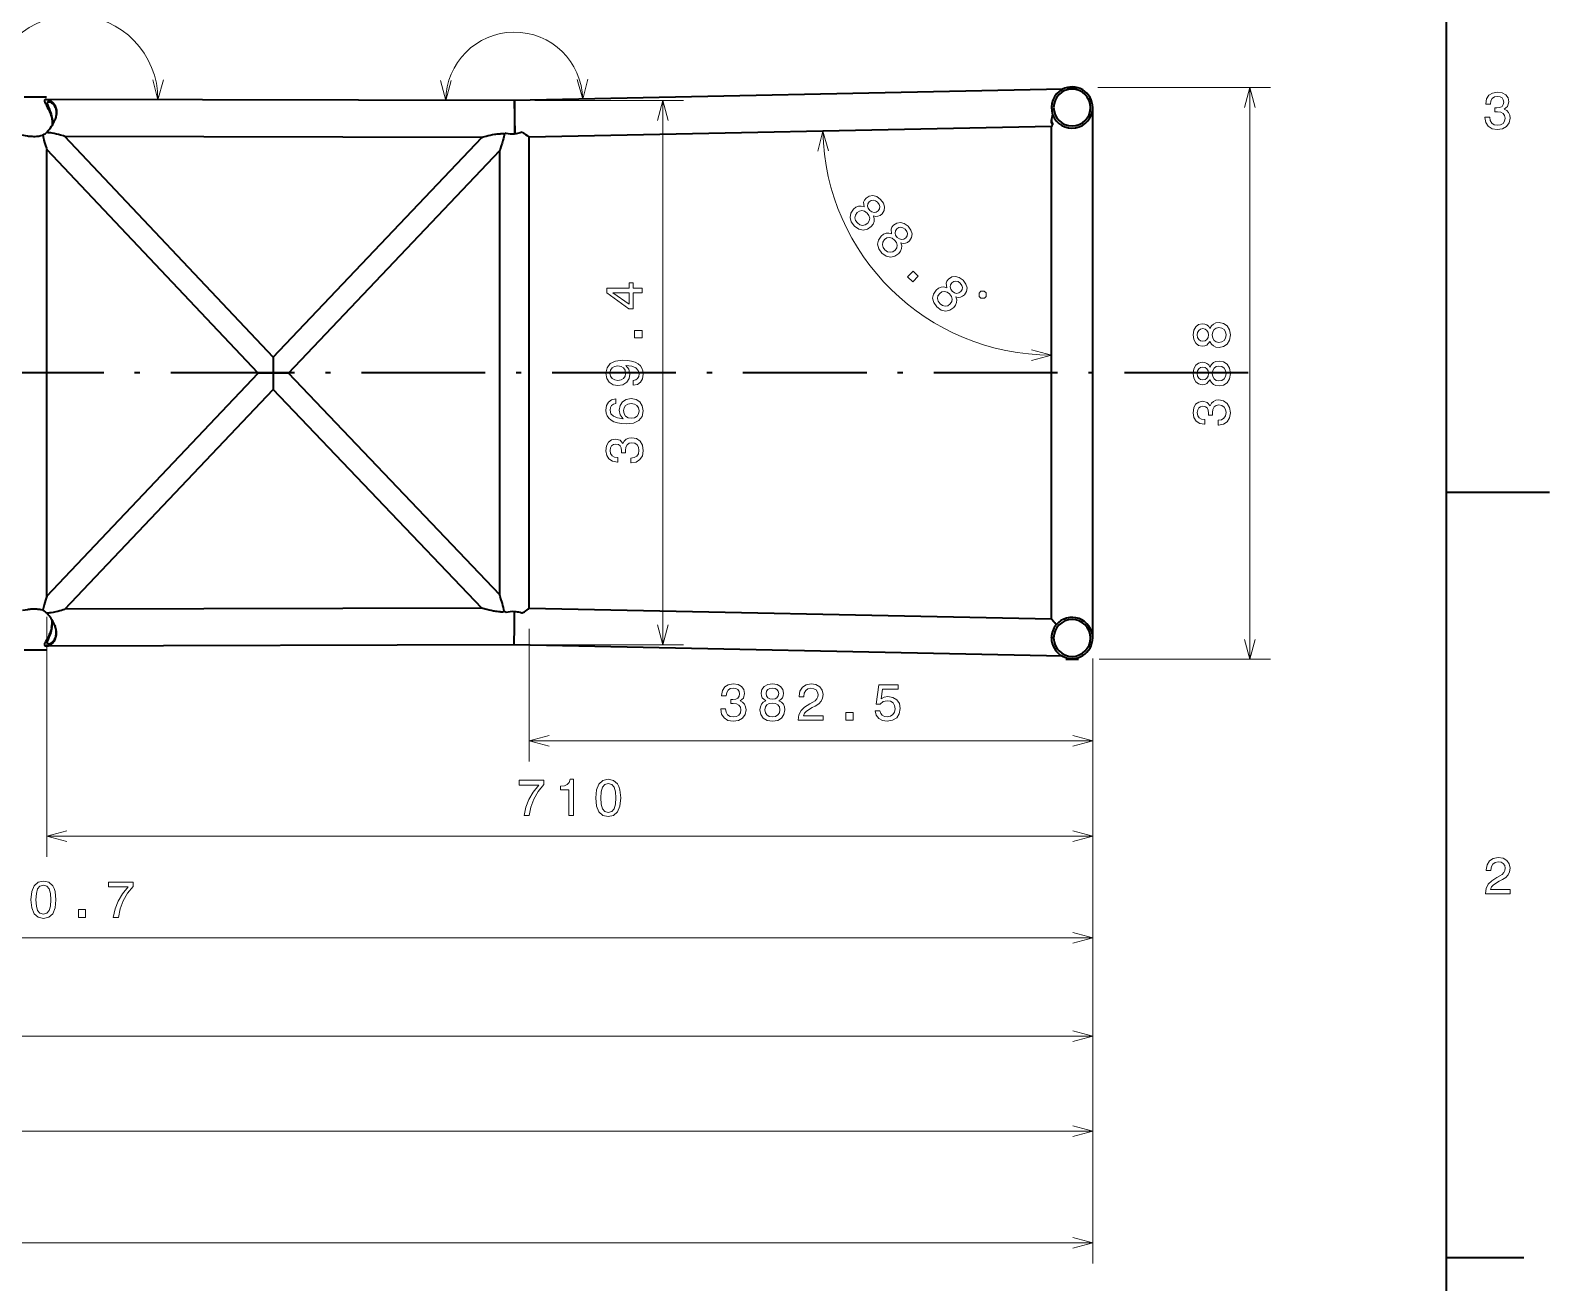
# Model space of a CAD drawing. Extents: x 0 to 420, y 0 to 297.
# Drawn here: x 272.7 to 420, y 71.9 to 193.3 of the extents above; entities that cross this region are included whole.
import ezdxf

# ---------------------------------------------------------------- set-up
doc = ezdxf.new("R2010")
doc.units = 0
doc.linetypes.add('DASHDOT', pattern=[18.5, 12, -3, 0.5, -3])

msp = doc.modelspace()

# ---------------------------------------------------------------- linework, layer by layer
at = {"color": 7, "lineweight": 35}
for p, q in [((410, 10), (410, 287)), ((372.747131, 187.569153), (319.572784, 186.473419)), ((319.613922, 186.473801), (274.208466, 186.584717)), ((375.684418, 134.37381), (375.684418, 185.802368)), ((316.446014, 182.910095), (275.994415, 183.008911)), ((296.220215, 161.589615), (275.994415, 183.008911)), ((296.220215, 161.589615), (316.446014, 182.910095)), ((371.684418, 183.975067), (321.038147, 182.931427)), ((321.038147, 137.244751), (321.038147, 182.931427)), ((371.684418, 136.201111), (371.684418, 183.975067)), ((294.743195, 160.032654), (274.255859, 181.728928)), ((274.255859, 138.436462), (274.255859, 181.728928)), ((297.696899, 160.032654), (318.181, 181.625427)), ((318.181, 138.539978), (318.181, 181.625427)), ((274.255859, 138.436462), (294.743195, 160.032654)), ((318.181, 138.539978), (297.696899, 160.032654)), ((276.005524, 137.167282), (296.220215, 158.476074)), ((316.434937, 137.266052), (296.220215, 158.476074)), ((316.434937, 137.266052), (276.005524, 137.167282)), ((371.684418, 136.201111), (321.038147, 137.244751)), ((319.593353, 133.702332), (274.208466, 133.591461)), ((372.747131, 132.607025), (319.593353, 133.702332))]:
    msp.add_line(p, q, dxfattribs=at)
at = {"color": 7, "lineweight": 35, "ltscale": 0.02457}
msp.add_line((373.203156, 187.73259), (374.185944, 187.73259), dxfattribs=at)
at = {"color": 5, "lineweight": 13, "ltscale": 0.418888}
msp.add_line((376.185944, 187.73259), (392.941467, 187.73259), dxfattribs=at)
at = {"color": 5, "lineweight": 13}
msp.add_line((390.941467, 132.304031), (390.941467, 187.73259), dxfattribs=at)
at = {"color": 7, "lineweight": 35, "ltscale": 0.05426}
for p, q in [((272.044434, 186.854004), (274.214844, 186.854004)), ((272.044464, 133.214966), (274.214874, 133.214966))]:
    msp.add_line(p, q, dxfattribs=at)
at = {"color": 7, "lineweight": 35, "ltscale": 0.080444}
msp.add_line((319.572784, 186.473419), (319.639069, 183.256332), dxfattribs=at)
at = {"color": 7, "lineweight": 35, "ltscale": 0.080496}
msp.add_line((319.613922, 186.473801), (319.606079, 183.253952), dxfattribs=at)
at = {"color": 8, "lineweight": 13, "ltscale": 0.36061}
msp.add_line((321.572784, 186.473419), (335.997192, 186.473419), dxfattribs=at)
at = {"color": 8, "lineweight": 13}
msp.add_line((333.997192, 133.702332), (333.997192, 186.473419), dxfattribs=at)
at = {"color": 7, "lineweight": 35, "ltscale": 2.8e-05}
msp.add_line((275.046753, 184.607285), (275.04715, 184.608322), dxfattribs=at)
at = {"color": 7, "lineweight": 35, "ltscale": 0.000738}
msp.add_line((274.220154, 183.370087), (274.196808, 183.35202), dxfattribs=at)
at = {"color": 7, "lineweight": 35, "ltscale": 0.000662}
msp.add_line((318.618256, 183.207687), (318.62265, 183.233795), dxfattribs=at)
at = {"color": 7, "lineweight": 35, "ltscale": 8e-05}
msp.add_line((319.609558, 183.378494), (319.606354, 183.378433), dxfattribs=at)
at = {"color": 7, "lineweight": 35, "ltscale": 6.6e-05}
msp.add_line((319.609558, 183.616425), (319.606934, 183.616379), dxfattribs=at)
at = {"color": 7, "lineweight": 35, "ltscale": 0.000552}
msp.add_line((319.609558, 183.616425), (319.631653, 183.616653), dxfattribs=at)
at = {"color": 7, "lineweight": 35, "ltscale": 0.000674}
msp.add_line((319.609558, 183.378494), (319.636536, 183.378784), dxfattribs=at)
at = {"color": 7, "lineweight": 35, "ltscale": 0.038967}
msp.add_line((296.220215, 161.589615), (296.218414, 160.030945), dxfattribs=at)
at = {"color": 7, "linetype": 'DASHDOT', "lineweight": 35}
msp.add_line((390.771515, 160.088089), (23.101364, 160.088089), dxfattribs=at)
at = {"color": 7, "lineweight": 35, "ltscale": 0.036881}
msp.add_line((296.218414, 160.030945), (294.743195, 160.032654), dxfattribs=at)
at = {"color": 7, "lineweight": 35, "ltscale": 0.036962}
msp.add_line((297.696899, 160.032654), (296.218414, 160.030945), dxfattribs=at)
at = {"color": 7, "lineweight": 35, "ltscale": 0.038872}
msp.add_line((296.218414, 160.030945), (296.220215, 158.476074), dxfattribs=at)
at = {"color": 7, "lineweight": 35, "ltscale": 0.25}
msp.add_line((410, 148.5), (420, 148.5), dxfattribs=at)
at = {"color": 7, "lineweight": 35, "ltscale": 0.002352}
msp.add_line((320.955872, 137.18132), (320.880737, 137.124725), dxfattribs=at)
at = {"color": 7, "lineweight": 35, "ltscale": 0.000625}
msp.add_line((274.220215, 136.806), (274.20047, 136.82132), dxfattribs=at)
at = {"color": 7, "lineweight": 13}
for p, q in [((274.255859, 136.436462), (274.255859, 113.149559)), ((375.684418, 132.37381), (375.684418, 103.283218)), ((375.684418, 132.37381), (375.684418, 93.750725)), ((375.684418, 132.37381), (375.684418, 84.559921)), ((375.684418, 132.37381), (375.684418, 73.737663)), ((321.038147, 124.3992), (375.684418, 124.3992)), ((274.255859, 115.149559), (375.684418, 115.149559)), ((168.436584, 105.283218), (375.684418, 105.283218)), ((130.827286, 95.750725), (375.684418, 95.750725)), ((100.356438, 86.559921), (375.684418, 86.559921)), ((52.773865, 75.737663), (375.684418, 75.737663))]:
    msp.add_line(p, q, dxfattribs=at)
at = {"color": 7, "lineweight": 35, "ltscale": 0.035826}
msp.add_line((319.609558, 135.488098), (319.622589, 136.921082), dxfattribs=at)
msp.add_line((319.609558, 135.488098), (319.622589, 136.921082), dxfattribs=at)
at = {"color": 7, "lineweight": 35, "ltscale": 0.000493}
msp.add_line((320.347076, 136.77388), (320.328339, 136.780045), dxfattribs=at)
at = {"color": 7, "lineweight": 35, "ltscale": 0.044646}
msp.add_line((319.593353, 133.702332), (319.609558, 135.488098), dxfattribs=at)
msp.add_line((319.593353, 133.702332), (319.609558, 135.488098), dxfattribs=at)
at = {"color": 7, "lineweight": 13, "ltscale": 0.321139}
msp.add_line((321.038147, 135.244751), (321.038147, 122.399193), dxfattribs=at)
at = {"color": 7, "lineweight": 35, "ltscale": 0.00103}
msp.add_line((371.684418, 134.37381), (371.684845, 134.415009), dxfattribs=at)
at = {"color": 8, "lineweight": 13, "ltscale": 0.360096}
msp.add_line((321.593353, 133.702332), (335.997192, 133.702332), dxfattribs=at)
at = {"color": 7, "lineweight": 35, "ltscale": 0.03016}
msp.add_line((373.096832, 132.304031), (374.303223, 132.304031), dxfattribs=at)
at = {"color": 7, "lineweight": 13, "ltscale": 0.249365}
msp.add_line((375.684418, 132.37381), (375.684418, 122.399193), dxfattribs=at)
at = {"color": 7, "lineweight": 13, "ltscale": 0.480606}
msp.add_line((375.684418, 132.37381), (375.684418, 113.149559), dxfattribs=at)
at = {"color": 5, "lineweight": 13, "ltscale": 0.415956}
msp.add_line((376.303223, 132.304031), (392.941467, 132.304031), dxfattribs=at)
at = {"color": 7, "lineweight": 35, "ltscale": 0.1875}
msp.add_line((410, 74.300003), (417.5, 74.300003), dxfattribs=at)
at = {"color": 8, "lineweight": 13}
for points in [[(284.520538, 188.491379), (285.033447, 186.558273), (285.555817, 188.488861)], [(334.514832, 184.541565), (333.997192, 186.473419), (333.479553, 184.541565)], [(333.479553, 135.634186), (333.997192, 133.702332), (334.514832, 135.634186)]]:
    msp.add_lwpolyline(points, dxfattribs=at)
at = {"color": 7, "lineweight": 13}
for points in [[(312.440155, 188.423172), (312.953094, 186.490067), (313.475433, 188.420654)], [(325.674896, 188.531433), (326.232239, 186.610657), (326.709961, 188.55275)], [(350.07074, 181.597427), (349.513428, 183.518204), (349.035706, 181.576096)], [(369.752563, 161.281723), (371.684418, 161.799362), (369.752563, 162.317001)], [(322.970001, 124.916832), (321.038147, 124.3992), (322.970001, 123.881561)], [(373.752563, 123.881561), (375.684418, 124.3992), (373.752563, 124.916832)], [(276.187714, 115.667191), (274.255859, 115.149559), (276.187714, 114.63192)], [(373.752563, 114.63192), (375.684418, 115.149559), (373.752563, 115.667191)], [(373.752563, 104.765579), (375.684418, 105.283218), (373.752563, 105.800858)], [(373.752563, 95.233086), (375.684418, 95.750725), (373.752563, 96.268364)], [(373.752563, 86.042282), (375.684418, 86.559921), (373.752563, 87.07756)], [(373.752563, 75.220024), (375.684418, 75.737663), (373.752563, 76.255302)]]:
    msp.add_lwpolyline(points, dxfattribs=at)
at = {"color": 5, "lineweight": 13}
for points in [[(391.459106, 185.800751), (390.941467, 187.73259), (390.423828, 185.800751)], [(390.423828, 134.235886), (390.941467, 132.304031), (391.459106, 134.235886)]]:
    msp.add_lwpolyline(points, dxfattribs=at)
at = {"color": 7, "lineweight": 13}
for points in [[(413.729126, 184.866226), (413.729126, 184.830917), (413.809814, 184.346771), (414.046844, 183.983658), (414.420044, 183.751663), (414.914276, 183.665939), (415.438782, 183.751663), (415.832153, 183.973572), (416.08429, 184.326599), (416.175079, 184.780487), (416.134735, 185.078033), (416.023773, 185.320114), (415.842224, 185.506714), (415.600159, 185.642883), (415.927948, 185.915222), (416.043945, 186.348938), (415.968292, 186.74231), (415.751434, 187.039856), (415.398407, 187.226456), (414.914276, 187.292023), (414.460388, 187.211319), (414.112396, 186.989426), (413.885468, 186.636398), (413.809814, 186.167374), (413.809814, 186.13208), (414.258636, 186.13208), (414.299011, 186.454834), (414.430115, 186.686829), (414.641937, 186.828033), (414.939484, 186.878479), (415.201721, 186.83812), (415.393372, 186.732224), (415.509369, 186.560745), (415.554749, 186.328766), (415.509369, 186.081635), (415.388336, 185.915222), (415.176514, 185.814346), (414.889069, 185.784088), (414.692383, 185.789139), (414.692383, 185.390717), (414.939484, 185.400803), (415.257202, 185.355423), (415.494232, 185.234375), (415.635468, 185.037689), (415.685883, 184.780487), (415.630402, 184.487976), (415.484161, 184.271118), (415.252167, 184.134949), (414.944519, 184.089569), (414.626801, 184.139999), (414.394806, 184.29129), (414.248566, 184.533371), (414.193085, 184.866226)], [(353.518921, 176.16716), (353.236389, 176.246277), (352.972656, 176.229294), (352.720459, 176.130402), (352.48703, 175.942551), (352.23056, 175.565445), (352.152771, 175.154526), (352.2677, 174.731323), (352.575165, 174.310104), (352.999023, 174.014908), (353.4245, 173.908722), (353.83374, 173.994965), (354.209076, 174.255615), (354.388489, 174.496399), (354.485748, 174.74704), (354.493713, 175.014587), (354.412384, 175.291931), (354.641205, 175.237228), (354.858521, 175.257294), (355.060944, 175.3414), (355.255493, 175.496765), (355.448425, 175.809021), (355.49826, 176.162582), (355.383881, 176.535873), (355.11264, 176.900406), (354.738983, 177.167587), (354.363434, 177.274277), (354.007355, 177.220688), (353.702759, 177.017838), (353.547821, 176.823654), (353.467896, 176.619553)], [(354.016754, 176.653748), (354.200867, 176.784027), (354.407318, 176.821808), (354.618347, 176.763367), (354.830322, 176.612198), (354.982208, 176.406921), (355.044983, 176.197144), (355.011475, 175.98996), (354.888611, 175.799683), (354.697357, 175.669327), (354.487396, 175.62793), (354.269318, 175.679184), (354.064484, 175.830414), (353.908966, 176.03923), (353.849731, 176.252594), (353.88678, 176.463394)], [(352.839935, 175.610962), (353.059418, 175.770142), (353.305054, 175.81189), (353.558929, 175.74675), (353.806854, 175.567429), (353.98764, 175.326782), (354.058014, 175.074295), (354.021301, 174.82785), (353.8703, 174.601608), (353.633118, 174.431549), (353.376862, 174.378983), (353.115936, 174.43692), (352.871613, 174.612732), (352.687225, 174.856903), (352.623932, 175.116592), (352.671204, 175.37384)], [(356.187775, 173.55275), (355.905212, 173.631866), (355.641479, 173.614883), (355.389313, 173.515991), (355.155853, 173.32814), (354.899414, 172.951035), (354.821625, 172.540115), (354.936523, 172.116913), (355.244019, 171.695694), (355.667877, 171.400482), (356.093353, 171.294312), (356.502594, 171.380554), (356.87793, 171.64119), (357.057343, 171.881989), (357.154602, 172.132629), (357.162537, 172.400177), (357.081238, 172.677521), (357.310028, 172.622803), (357.527374, 172.642883), (357.729797, 172.72699), (357.924316, 172.882339), (358.117249, 173.194595), (358.167114, 173.548172), (358.052704, 173.921463), (357.781494, 174.285995), (357.407837, 174.553177), (357.032288, 174.659866), (356.676208, 174.606277), (356.371582, 174.403427), (356.216675, 174.209244), (356.136749, 174.005142)], [(356.685608, 174.039322), (356.86972, 174.169617), (357.076172, 174.207397), (357.28717, 174.148941), (357.499146, 173.997787), (357.651062, 173.792496), (357.713837, 173.582733), (357.680298, 173.375549), (357.557434, 173.185272), (357.366211, 173.054916), (357.156219, 173.013519), (356.938141, 173.064758), (356.733307, 173.216003), (356.57782, 173.42482), (356.518555, 173.638184), (356.555603, 173.848969)], [(355.508789, 172.996552), (355.728241, 173.155716), (355.973877, 173.197479), (356.227753, 173.132339), (356.475677, 172.953018), (356.656494, 172.712372), (356.726837, 172.459885), (356.690155, 172.21344), (356.539124, 171.987198), (356.301941, 171.817139), (356.045715, 171.764572), (355.78479, 171.82251), (355.540466, 171.998306), (355.356049, 172.242493), (355.292755, 172.502167), (355.340027, 172.75943)], [(357.734863, 169.396835), (358.232025, 168.909821), (358.757874, 169.446609), (358.260681, 169.93364)], [(361.525452, 168.323929), (361.242889, 168.40303), (360.979187, 168.386047), (360.72699, 168.28717), (360.49353, 168.099319), (360.237091, 167.722214), (360.159302, 167.311295), (360.2742, 166.888077), (360.581696, 166.466858), (361.005554, 166.171661), (361.43103, 166.065491), (361.840271, 166.151733), (362.215607, 166.412369), (362.39502, 166.653152), (362.492279, 166.903793), (362.500214, 167.171356), (362.418915, 167.448685), (362.647705, 167.393982), (362.865051, 167.414047), (363.067474, 167.498169), (363.262024, 167.653519), (363.454926, 167.965775), (363.504791, 168.319351), (363.390381, 168.692627), (363.119171, 169.057159), (362.745514, 169.324356), (362.369965, 169.431046), (362.013885, 169.377441), (361.709259, 169.174591), (361.554352, 168.980423), (361.474426, 168.776321)], [(360.846466, 167.767715), (361.065918, 167.926895), (361.311584, 167.968658), (361.56546, 167.903519), (361.813385, 167.724182), (361.994171, 167.483536), (362.064514, 167.231064), (362.027832, 166.984604), (361.876801, 166.758377), (361.639618, 166.588318), (361.383392, 166.535751), (361.122467, 166.593689), (360.878143, 166.769485), (360.693756, 167.013657), (360.630432, 167.273346), (360.677704, 167.530609)], [(362.023285, 168.810501), (362.207397, 168.940781), (362.413849, 168.978577), (362.624847, 168.92012), (362.836823, 168.768951), (362.988739, 168.563675), (363.051514, 168.353912), (363.017975, 168.146713), (362.895142, 167.956436), (362.703888, 167.82608), (362.493896, 167.784698), (362.275848, 167.835938), (362.071014, 167.987183), (361.915497, 168.195984), (361.856232, 168.409348), (361.893311, 168.620148)], [(364.685974, 167.48703), (364.852631, 167.323746), (365.182617, 167.327133), (365.345886, 167.49382), (365.342499, 167.823792), (365.175812, 167.987076), (364.845856, 167.983673), (364.682556, 167.816986)], [(339.618347, 127.498619), (339.618347, 127.463318), (339.699036, 126.979164), (339.936066, 126.616051), (340.309265, 126.384064), (340.803497, 126.298332), (341.328003, 126.384064), (341.721375, 126.605965), (341.973541, 126.958992), (342.064301, 127.412888), (342.023956, 127.710434), (341.913025, 127.952507), (341.731445, 128.139114), (341.48938, 128.275284), (341.8172, 128.547607), (341.933197, 128.981323), (341.857544, 129.374695), (341.640686, 129.672256), (341.287659, 129.858856), (340.803497, 129.924408), (340.349609, 129.843719), (340.001617, 129.621811), (339.774689, 129.268799), (339.699036, 128.799774), (339.699036, 128.764465), (340.147888, 128.764465), (340.188232, 129.087234), (340.319336, 129.319229), (340.531158, 129.460434), (340.828705, 129.510864), (341.090973, 129.47052), (341.282593, 129.364609), (341.39859, 129.193146), (341.444, 128.961151), (341.39859, 128.714035), (341.277557, 128.547607), (341.065735, 128.446747), (340.77829, 128.416489), (340.581604, 128.421524), (340.581604, 128.023117), (340.828705, 128.033203), (341.146454, 127.987816), (341.383484, 127.866776), (341.524689, 127.67009), (341.575104, 127.412888), (341.519653, 127.120377), (341.373383, 126.903519), (341.141388, 126.767349), (340.833771, 126.721962), (340.516022, 126.772392), (340.284058, 126.923691), (340.137787, 127.165764), (340.082306, 127.498619)], [(343.999908, 128.28537), (343.742706, 128.14415), (343.566193, 127.947464), (343.455231, 127.700348), (343.419922, 127.402802), (343.50061, 126.953949), (343.732605, 126.605965), (344.11084, 126.384064), (344.625244, 126.298332), (345.134613, 126.384064), (345.512878, 126.605965), (345.744843, 126.953949), (345.830597, 127.402802), (345.790253, 127.700348), (345.684326, 127.947464), (345.502777, 128.14415), (345.25061, 128.28537), (345.452362, 128.406403), (345.593567, 128.57283), (345.679291, 128.774551), (345.709564, 129.021667), (345.628845, 129.379745), (345.417053, 129.667206), (345.074097, 129.853806), (344.625244, 129.924408), (344.171356, 129.853806), (343.82843, 129.667206), (343.611572, 129.379745), (343.535919, 129.021667), (343.561127, 128.774551), (343.646881, 128.57283)], [(347.130737, 126.399193), (349.536346, 126.399193), (349.536346, 126.832916), (347.635071, 126.832916), (347.740967, 127.069946), (347.922516, 127.266632), (348.48233, 127.624702), (348.779877, 127.775993), (349.112732, 127.992859), (349.349762, 128.24501), (349.485931, 128.542572), (349.536346, 128.880463), (349.450623, 129.304092), (349.213593, 129.636948), (348.850464, 129.84877), (348.381439, 129.924408), (347.897308, 129.838684), (347.529144, 129.601639), (347.292114, 129.223404), (347.211426, 128.724121), (347.211426, 128.653519), (347.670349, 128.653519), (347.670349, 128.693863), (347.715759, 129.036804), (347.851929, 129.288971), (348.068787, 129.450348), (348.356232, 129.505829), (348.648743, 129.455399), (348.865601, 129.329315), (349.006805, 129.132629), (349.057251, 128.885513), (349.021942, 128.653519), (348.926117, 128.456833), (348.76474, 128.28537), (348.542847, 128.134064), (348.2453, 127.972679), (347.751038, 127.660004), (347.403076, 127.327148), (347.196289, 126.923691), (347.130737, 126.41433)], [(354.582611, 127.312019), (354.693542, 126.898476), (354.940674, 126.575706), (355.303802, 126.373978), (355.767761, 126.298332), (356.27713, 126.389107), (356.675537, 126.63623), (356.927704, 127.029602), (357.023529, 127.53392), (356.937805, 128.002945), (356.695709, 128.371094), (356.317474, 128.608124), (355.828278, 128.693863), (355.450043, 128.633347), (355.157532, 128.466919), (355.298737, 129.410004), (356.831879, 129.410004), (356.831879, 129.823547), (354.960846, 129.823547), (354.683472, 127.967644), (355.086914, 127.967644), (355.379425, 128.204666), (355.752625, 128.290405), (356.075409, 128.234924), (356.32251, 128.073547), (356.478851, 127.826431), (356.534332, 127.508705), (356.478851, 127.190987), (356.317474, 126.943863), (356.070343, 126.787521), (355.752625, 126.732048), (355.485352, 126.767349), (355.278564, 126.883347), (355.127289, 127.064903), (355.051636, 127.312019)], [(344.015015, 128.981323), (344.055359, 129.203232), (344.176422, 129.374695), (344.368042, 129.480606), (344.625244, 129.52095), (344.877411, 129.480606), (345.069061, 129.374695), (345.190094, 129.203232), (345.235474, 128.981323), (345.190094, 128.754379), (345.069061, 128.577866), (344.877411, 128.461884), (344.625244, 128.426575), (344.368042, 128.466919), (344.176422, 128.577866), (344.055359, 128.754379)], [(343.904083, 127.412888), (343.949463, 127.680176), (344.095734, 127.881905), (344.322662, 128.013031), (344.625244, 128.058411), (344.922821, 128.013031), (345.14975, 127.881905), (345.296021, 127.680176), (345.346436, 127.412888), (345.296021, 127.12542), (345.14975, 126.908562), (344.922821, 126.767349), (344.625244, 126.721962), (344.322662, 126.767349), (344.095734, 126.908562), (343.949463, 127.12542)], [(351.749329, 126.399193), (352.445282, 126.399193), (352.445282, 127.150635), (351.749329, 127.150635)], [(320.533112, 117.149551), (321.04248, 117.149551), (321.208893, 117.981682), (321.501404, 118.758347), (321.914948, 119.479523), (322.45459, 120.155319), (322.45459, 120.573906), (320.054016, 120.573906), (320.054016, 120.114975), (321.970428, 120.114975), (321.41568, 119.434135), (320.997101, 118.723038), (320.70459, 117.96656)], [(324.879364, 117.149551), (325.338287, 117.149551), (325.338287, 120.674767), (324.995361, 120.674767), (324.904572, 120.367134), (324.723022, 120.160362), (324.445648, 120.039322), (324.062347, 119.998978), (324.062347, 119.640907), (324.879364, 119.640907)], [(327.490753, 118.859207), (327.566406, 118.067421), (327.803436, 117.502579), (328.181671, 117.159645), (328.706177, 117.048691), (329.225616, 117.159645), (329.603851, 117.502579), (329.835846, 118.067421), (329.916534, 118.859207), (329.835846, 119.64595), (329.740021, 119.958633), (329.603851, 120.215836), (329.225616, 120.558777), (328.706177, 120.674767), (328.181671, 120.558777), (327.803436, 120.210793), (327.566406, 119.64595)], [(327.974884, 118.859207), (328.015228, 119.469437), (328.141327, 119.908195), (328.368256, 120.165405), (328.706177, 120.25618), (329.039032, 120.165405), (329.265961, 119.908195), (329.392059, 119.469437), (329.432404, 118.859207), (329.392059, 118.243935), (329.265961, 117.805168), (329.039032, 117.547966), (328.706177, 117.462234), (328.368256, 117.547966), (328.141327, 117.805168), (328.015228, 118.243935)], [(413.76947, 109.566788), (416.175079, 109.566788), (416.175079, 110.000504), (414.273773, 110.000504), (414.3797, 110.237534), (414.561249, 110.434219), (415.121033, 110.79229), (415.418579, 110.943588), (415.751434, 111.160446), (415.988464, 111.412613), (416.124634, 111.710159), (416.175079, 112.048058), (416.089355, 112.471687), (415.852325, 112.804543), (415.489197, 113.016357), (415.020172, 113.092003), (414.536041, 113.006271), (414.167877, 112.769234), (413.930847, 112.390999), (413.850159, 111.891716), (413.850159, 111.821114), (414.309082, 111.821114), (414.309082, 111.861458), (414.354462, 112.204399), (414.490631, 112.456558), (414.707489, 112.617943), (414.994965, 112.673416), (415.287476, 112.622986), (415.504333, 112.496902), (415.645538, 112.300217), (415.695984, 112.053101), (415.660675, 111.821114), (415.56485, 111.624428), (415.403473, 111.452957), (415.181549, 111.301659), (414.884003, 111.140274), (414.389771, 110.827591), (414.041779, 110.494743), (413.835022, 110.091286), (413.76947, 109.581917)], [(272.713104, 108.992874), (272.788757, 108.201088), (273.025787, 107.636246), (273.404022, 107.293304), (273.928528, 107.18235), (274.447968, 107.293304), (274.826202, 107.636246), (275.058197, 108.201088), (275.138885, 108.992874), (275.058197, 109.779617), (274.962372, 110.092293), (274.826202, 110.349503), (274.447968, 110.692444), (273.928528, 110.808434), (273.404022, 110.692444), (273.025787, 110.34446), (272.788757, 109.779617)], [(280.699554, 107.283218), (281.208923, 107.283218), (281.375336, 108.115349), (281.667847, 108.892006), (282.08139, 109.61319), (282.621033, 110.288979), (282.621033, 110.707565), (280.220459, 110.707565), (280.220459, 110.248634), (282.136871, 110.248634), (281.582123, 109.567795), (281.163513, 108.856705), (280.871033, 108.10022)], [(273.197235, 108.992874), (273.237579, 109.603104), (273.363678, 110.041862), (273.590607, 110.299072), (273.928528, 110.389847), (274.261353, 110.299072), (274.488312, 110.041862), (274.61438, 109.603104), (274.654724, 108.992874), (274.61438, 108.377602), (274.488312, 107.938835), (274.261353, 107.681633), (273.928528, 107.595894), (273.590607, 107.681633), (273.363678, 107.938835), (273.237579, 108.377602)], [(277.316559, 107.283218), (278.012512, 107.283218), (278.012512, 108.034653), (277.316559, 108.034653)]]:
    msp.add_lwpolyline(points, close=True, dxfattribs=at)
at = {"color": 7, "lineweight": 35}
for points in [[(274.208466, 186.584717), (274.173553, 186.583405), (274.140747, 186.579178), (274.101135, 186.56868), (274.067596, 186.552216), (274.041565, 186.529449), (274.026489, 186.505646), (274.017944, 186.477509), (274.015961, 186.445313), (274.018616, 186.418701), (274.024628, 186.390198), (274.046814, 186.324646), (274.067505, 186.277542), (274.11908, 186.176804), (274.152039, 186.117218), (274.223206, 185.991943), (274.335358, 185.789917), (274.397491, 185.670547), (274.457855, 185.546524), (274.509644, 185.431366), (274.558502, 185.312897), (274.606232, 185.184448), (274.649292, 185.05304), (274.694702, 184.888657), (274.731018, 184.721527), (274.757202, 184.552963), (274.766296, 184.467041), (274.7724, 184.381409), (274.775391, 184.299438), (274.775482, 184.218201), (274.772675, 184.138977), (274.766968, 184.060944)], [(274.208466, 186.584717), (274.247772, 186.583084), (274.288574, 186.578461), (274.334473, 186.57016), (274.381348, 186.558609), (274.472504, 186.527817), (274.565277, 186.485336), (274.656708, 186.431717), (274.745331, 186.36705), (274.788147, 186.330551), (274.829773, 186.29129), (274.89798, 186.21727), (274.961182, 186.135071), (275.018463, 186.044846), (275.068939, 185.946884), (275.111725, 185.841614), (275.140747, 185.749619), (275.163605, 185.653625), (275.180054, 185.554214), (275.189972, 185.452026), (275.192871, 185.384171), (275.192963, 185.315567), (275.190125, 185.243362), (275.184326, 185.170776), (275.164673, 185.028259), (275.134583, 184.88588), (275.095001, 184.745361), (275.046936, 184.607773)], [(274.431519, 186.369888), (274.404846, 186.3685), (274.380096, 186.36412), (274.36142, 186.358185), (274.344482, 186.350067), (274.323059, 186.333984), (274.306396, 186.312973), (274.294922, 186.287079), (274.28833, 186.251434), (274.288696, 186.210022), (274.292938, 186.177124), (274.300232, 186.141846), (274.312408, 186.09697), (274.345947, 185.999664), (274.38385, 185.904297), (274.471039, 185.696945), (274.561676, 185.471436), (274.605133, 185.35289), (274.638763, 185.253632), (274.670288, 185.152298), (274.708282, 185.014374), (274.740814, 184.873947), (274.766998, 184.731888), (274.785797, 184.592178), (274.797241, 184.452759), (274.800842, 184.31488), (274.797729, 184.203979), (274.789093, 184.095703)], [(274.431519, 186.369888), (274.459839, 186.368408), (274.489471, 186.364197), (274.52536, 186.355957), (274.562286, 186.344299), (274.63266, 186.31398), (274.703674, 186.272919), (274.773743, 186.221603), (274.841583, 186.160294), (274.902588, 186.093292), (274.959473, 186.017685), (275.01123, 185.933762), (275.056946, 185.841919), (275.095673, 185.742691), (275.113739, 185.68515), (275.129364, 185.625748), (275.142456, 185.564423), (275.152924, 185.501556), (275.16571, 185.372253), (275.167694, 185.239105), (275.159027, 185.103699), (275.140594, 184.969604), (275.113037, 184.836166), (275.077271, 184.704498), (275.03421, 184.575455)], [(274.220093, 183.370056), (274.389679, 183.5625), (274.477722, 183.667038), (274.599152, 183.820892), (274.716888, 183.985168), (274.773499, 184.071228), (274.828094, 184.159866), (274.908569, 184.303375), (274.981995, 184.45282), (275.046936, 184.607773)], [(371.812439, 184.122375), (371.777649, 184.167175), (371.747925, 184.218307), (371.723694, 184.275482), (371.705139, 184.338333), (371.696045, 184.383179), (371.689575, 184.430176), (371.684418, 184.529938)], [(371.783417, 184.31955), (371.764648, 184.346191), (371.747681, 184.375397), (371.719513, 184.441193), (371.699432, 184.516144), (371.687775, 184.599228)], [(271.806488, 183.171234), (271.980988, 183.133698), (272.149628, 183.098648), (272.374023, 183.058975), (272.491608, 183.042328), (272.611237, 183.028641), (272.718964, 183.019257), (272.827271, 183.012772)], [(272.827271, 183.012772), (272.978546, 183.008804), (273.128723, 183.010956), (273.276459, 183.019211), (273.383484, 183.02916), (273.487732, 183.04216), (273.590698, 183.058258), (273.689362, 183.076813), (273.857025, 183.11528)], [(273.857117, 183.115295), (274.007996, 183.215439), (274.083954, 183.268539), (274.196808, 183.35202)], [(273.857117, 183.115295), (273.889343, 182.97139), (273.924225, 182.829163), (273.978058, 182.626968), (274.034668, 182.428986), (274.130585, 182.114731), (274.216522, 181.847794), (274.255859, 181.728928)], [(275.994415, 183.008911), (275.856323, 183.051163), (275.570343, 183.133896), (275.381104, 183.184494), (275.183411, 183.233017), (274.973541, 183.278748), (274.758759, 183.318054), (274.649719, 183.334534), (274.539703, 183.34845), (274.380493, 183.363052), (274.220154, 183.370087)], [(316.446014, 182.910095), (316.58432, 182.951797), (316.871948, 183.033722), (317.064606, 183.084274), (317.2659, 183.132584), (317.479675, 183.177826), (317.698486, 183.216187), (317.80957, 183.231979), (317.9216, 183.24501), (318.035828, 183.254929), (318.150665, 183.261047), (318.257477, 183.262817)], [(318.618256, 183.207687), (318.594574, 183.079681), (318.567902, 182.952957), (318.528534, 182.785522), (318.486023, 182.620514), (318.407837, 182.342468), (318.32724, 182.076752), (318.228882, 181.769958), (318.181, 181.625427)], [(320.347076, 183.402298), (320.256744, 183.373718), (320.163483, 183.347229), (320.035156, 183.315826), (319.903076, 183.289688), (319.768188, 183.269485), (319.609558, 183.254166)], [(320.347076, 183.402298), (320.460205, 183.337265), (320.566467, 183.270966), (320.667633, 183.203751), (320.843048, 183.079315), (321.038147, 182.931427)], [(318.621552, 136.94313), (318.583557, 137.14415), (318.538666, 137.342148), (318.48938, 137.535431), (318.436859, 137.72522), (318.383148, 137.908066), (318.328796, 138.085083), (318.228973, 138.39563), (318.181, 138.539978)], [(272.827271, 137.163406), (272.714874, 137.156616), (272.60321, 137.146729), (272.483124, 137.132767), (272.365143, 137.115829), (272.146851, 137.076981), (271.900543, 137.025009)], [(273.858307, 137.060577), (273.68399, 137.100464), (273.585449, 137.11882), (273.482666, 137.134735), (273.385773, 137.146759), (273.286438, 137.156174), (273.13562, 137.164978), (272.982056, 137.167389), (272.827271, 137.163406)], [(274.255859, 138.436462), (274.128448, 138.045135), (274.057098, 137.813934), (273.986694, 137.572174), (273.919037, 137.319229), (273.887634, 137.190567), (273.858429, 137.060547)], [(273.858429, 137.060547), (274.010101, 136.959549), (274.08667, 136.905838), (274.20047, 136.82132)], [(274.220215, 136.806), (274.331238, 136.809753), (274.441864, 136.817352), (274.557434, 136.828964), (274.672089, 136.843765), (274.892761, 136.880188), (275.023651, 136.906021), (275.152496, 136.934052), (275.334167, 136.977448), (275.509796, 137.023102), (275.690277, 137.073227), (275.851654, 137.120438), (276.005524, 137.167282)], [(318.25119, 136.913345), (318.097351, 136.917099), (317.944214, 136.928238), (317.792419, 136.945465), (317.679749, 136.9617), (317.568176, 136.980347), (317.351593, 137.022797), (317.140778, 137.070801), (316.942169, 137.121017), (316.754791, 137.172089), (316.434937, 137.266052)], [(320.347076, 136.77388), (320.4617, 136.839798), (320.569641, 136.907272), (320.669495, 136.973694), (320.844055, 137.097595), (320.941956, 137.170746), (321.038147, 137.244751)], [(275.046936, 135.568405), (274.982819, 135.721558), (274.9104, 135.869324), (274.831085, 136.011276), (274.746155, 136.147171), (274.662384, 136.269257), (274.575897, 136.385818), (274.481628, 136.504395), (274.387024, 136.61676), (274.220215, 136.806)], [(320.328339, 136.780045), (320.239899, 136.807465), (320.148773, 136.832855), (320.02359, 136.862885), (319.894897, 136.887894), (319.763611, 136.907272), (319.609558, 136.922012)], [(372.146484, 135.652374), (372.004395, 135.826904), (371.916534, 135.931793), (371.684418, 136.201111)], [(274.715729, 135.378418), (274.694061, 135.284897), (274.669556, 135.192261), (274.640778, 135.095642), (274.609283, 135.000427), (274.541046, 134.819672), (274.492432, 134.70549), (274.441254, 134.594574), (274.374329, 134.460236), (274.305664, 134.331497), (274.207397, 134.156509), (274.11676, 133.995102), (274.078613, 133.921692), (274.06192, 133.88652), (274.040771, 133.83606), (274.023132, 133.780014), (274.018127, 133.75415), (274.01593, 133.729919), (274.018555, 133.695419), (274.028839, 133.665741), (274.04657, 133.641174), (274.071106, 133.62175), (274.089661, 133.612122), (274.11026, 133.604416), (274.156677, 133.594528), (274.208466, 133.591461)], [(274.208466, 133.591461), (274.247284, 133.593063), (274.287567, 133.59758), (274.371155, 133.614807), (274.457031, 133.642365), (274.543396, 133.679794), (274.628967, 133.726883), (274.705933, 133.778687), (274.780273, 133.838608), (274.851135, 133.906693), (274.917664, 133.98291), (274.974762, 134.060913), (275.026611, 134.145721), (275.07251, 134.237137), (275.111786, 134.334747), (275.144653, 134.441025), (275.169312, 134.55249), (275.185394, 134.668259), (275.192749, 134.787399), (275.191406, 134.908905), (275.183472, 135.013718), (275.169556, 135.118835), (275.149933, 135.223694), (275.131714, 135.301849), (275.110596, 135.379379)], [(274.755737, 135.37851), (274.720703, 135.212265), (274.677673, 135.049072), (274.628113, 134.890198), (274.574829, 134.739655), (274.537537, 134.64241), (274.461456, 134.456451), (274.375244, 134.2509), (274.338562, 134.156738), (274.317291, 134.095016), (274.300934, 134.037323), (274.29071, 133.984467), (274.28772, 133.948563), (274.289185, 133.916245), (274.293152, 133.895355), (274.29953, 133.876617), (274.308319, 133.860138), (274.319427, 133.845886), (274.332855, 133.833801), (274.348358, 133.823975), (274.384735, 133.810959), (274.431519, 133.80629)], [(274.431519, 133.80629), (274.476746, 133.809875), (274.524902, 133.820099), (274.575012, 133.836578), (274.613373, 133.852859), (274.6521, 133.872391), (274.729431, 133.920822), (274.805084, 133.981354), (274.87735, 134.053635), (274.935577, 134.124954), (274.989197, 134.204575), (275.037292, 134.292175), (275.078888, 134.387283), (275.113251, 134.489304), (275.128998, 134.54892), (275.142181, 134.61026), (275.15274, 134.673508), (275.160614, 134.738113), (275.16806, 134.870224), (275.164612, 135.005386), (275.150635, 135.141998), (275.130402, 135.261139), (275.10321, 135.379364)]]:
    msp.add_lwpolyline(points, dxfattribs=at)
at = {"color": 8, "lineweight": 13}
for points in [[(331.997192, 167.837296), (331.997192, 168.291183), (331.129761, 168.291183), (331.129761, 168.790466), (330.726318, 168.790466), (330.726318, 168.291183), (328.572845, 168.291183), (328.572845, 167.83226), (330.685974, 166.299118), (331.129761, 166.299118), (331.129761, 167.837296)], [(330.726318, 166.722748), (329.157867, 167.837296), (330.726318, 167.837296)], [(331.997192, 163.475922), (331.997192, 164.171875), (331.245758, 164.171875), (331.245758, 163.475922)], [(331.129761, 158.877502), (331.528198, 158.953156), (331.835815, 159.170013), (332.027466, 159.512955), (332.098083, 159.966843), (332.062775, 160.264389), (331.971985, 160.531677), (331.815643, 160.758621), (331.59375, 160.950272), (331.316376, 161.101563), (330.973419, 161.212509), (330.580048, 161.278076), (330.12616, 161.303299), (329.41507, 161.21756), (328.89563, 160.970444), (328.582947, 160.577072), (328.471985, 160.037445), (328.562775, 159.543213), (328.80484, 159.170013), (329.17804, 158.927933), (329.647064, 158.847244), (330.131226, 158.927933), (330.499359, 159.164963), (330.731354, 159.51799), (330.807007, 159.966843), (330.711182, 160.440903), (330.418671, 160.798965), (330.978485, 160.718277), (331.376892, 160.5569), (331.613922, 160.309784), (331.689575, 159.971878), (331.654266, 159.709641), (331.543304, 159.51799), (331.366791, 159.391907), (331.129761, 159.341476)], [(329.642029, 159.336441), (329.329346, 159.386871), (329.082214, 159.528076), (328.925873, 159.749985), (328.870422, 160.037445), (328.925873, 160.334991), (329.082214, 160.561935), (329.32431, 160.703156), (329.636993, 160.758621), (329.954712, 160.703156), (330.191742, 160.561935), (330.337982, 160.329956), (330.388428, 160.022308), (330.337982, 159.744934), (330.191742, 159.528076), (329.959747, 159.386871)], [(329.440308, 157.562225), (329.031799, 157.4664), (328.729187, 157.244507), (328.537567, 156.901566), (328.471985, 156.457764), (328.507294, 156.160217), (328.603119, 155.903), (328.75946, 155.676056), (328.981354, 155.484421), (329.258728, 155.33313), (329.596619, 155.222168), (329.995056, 155.151566), (330.443878, 155.131393), (331.160034, 155.212082), (331.679474, 155.459198), (331.992157, 155.85762), (332.098083, 156.402283), (332.007294, 156.891479), (331.770264, 157.264679), (331.397064, 157.50676), (330.923004, 157.592484), (330.443878, 157.50676), (330.075745, 157.274765), (329.84375, 156.916702), (329.763062, 156.472885), (329.863922, 155.99379), (330.151398, 155.635712), (329.596619, 155.711365), (329.198212, 155.872742), (328.961182, 156.119873), (328.880493, 156.462799), (328.920837, 156.714966), (329.026764, 156.906616), (329.203247, 157.032684), (329.440308, 157.098251)], [(330.92804, 157.103302), (331.245758, 157.047821), (331.487854, 156.906616), (331.649231, 156.679657), (331.699646, 156.397247), (331.649231, 156.099686), (331.492889, 155.872742), (331.250824, 155.726501), (330.933075, 155.681107), (330.620392, 155.731537), (330.383362, 155.872742), (330.232086, 156.104736), (330.176605, 156.417419), (330.232086, 156.689743), (330.378326, 156.906616), (330.615356, 157.047821)], [(330.897797, 151.34494), (330.933075, 151.34494), (331.417236, 151.425629), (331.780334, 151.662659), (332.012329, 152.035858), (332.098083, 152.53009), (332.012329, 153.054596), (331.790436, 153.447968), (331.437408, 153.700119), (330.983521, 153.790909), (330.685974, 153.750565), (330.443878, 153.639603), (330.257294, 153.458054), (330.121124, 153.215973), (329.848785, 153.543793), (329.41507, 153.659775), (329.021698, 153.584137), (328.724152, 153.367279), (328.537567, 153.014252), (328.471985, 152.53009), (328.552673, 152.076202), (328.774597, 151.728226), (329.127625, 151.501282), (329.596619, 151.425629), (329.631927, 151.425629), (329.631927, 151.874481), (329.309174, 151.914825), (329.077179, 152.045944), (328.935974, 152.257767), (328.885529, 152.555313), (328.925873, 152.817566), (329.031799, 153.009201), (329.203247, 153.125198), (329.435242, 153.170593), (329.682373, 153.125198), (329.848785, 153.004166), (329.949646, 152.792343), (329.979919, 152.504883), (329.974884, 152.308197), (330.373291, 152.308197), (330.36319, 152.555313), (330.4086, 152.873032), (330.529633, 153.110062), (330.726318, 153.251282), (330.983521, 153.301712), (331.276031, 153.246231), (331.492889, 153.099976), (331.629059, 152.867996), (331.674438, 152.560364), (331.623993, 152.24263), (331.472717, 152.010651), (331.230621, 151.864395), (330.897797, 151.808914)]]:
    msp.add_lwpolyline(points, close=True, dxfattribs=at)
at = {"color": 5, "lineweight": 13}
for points in [[(387.055328, 163.128967), (387.196533, 162.871765), (387.393219, 162.695251), (387.64032, 162.584305), (387.937866, 162.548996), (388.386719, 162.6297), (388.734711, 162.861679), (388.956604, 163.239929), (389.042358, 163.754333), (388.956604, 164.263702), (388.734711, 164.641937), (388.386719, 164.873932), (387.937866, 164.959671), (387.64032, 164.919327), (387.393219, 164.813416), (387.196533, 164.631851), (387.055328, 164.3797), (386.934265, 164.581421), (386.767853, 164.722641), (386.566132, 164.808365), (386.319, 164.838623), (385.960938, 164.757935), (385.673462, 164.546127), (385.486877, 164.203186), (385.41626, 163.754333), (385.486877, 163.300446), (385.673462, 162.957504), (385.960938, 162.740646), (386.319, 162.664993), (386.566132, 162.690216), (386.767853, 162.775955)], [(386.359344, 163.144104), (386.137451, 163.184448), (385.965973, 163.305481), (385.860077, 163.497131), (385.819733, 163.754333), (385.860077, 164.0065), (385.965973, 164.198135), (386.137451, 164.319183), (386.359344, 164.364563), (386.586304, 164.319183), (386.762817, 164.198135), (386.878815, 164.0065), (386.914093, 163.754333), (386.873749, 163.497131), (386.762817, 163.305481), (386.586304, 163.184448)], [(387.927795, 163.033157), (387.660492, 163.078537), (387.458771, 163.224792), (387.327637, 163.451736), (387.282257, 163.754333), (387.327637, 164.05188), (387.458771, 164.278824), (387.660492, 164.425079), (387.927795, 164.47551), (388.215271, 164.425079), (388.432129, 164.278824), (388.573334, 164.05188), (388.618713, 163.754333), (388.573334, 163.451736), (388.432129, 163.224792), (388.215271, 163.078537)], [(387.055328, 159.392944), (387.196533, 159.135742), (387.393219, 158.959229), (387.64032, 158.848282), (387.937866, 158.812988), (388.386719, 158.893677), (388.734711, 159.125656), (388.956604, 159.503906), (389.042358, 160.018311), (388.956604, 160.527679), (388.734711, 160.905914), (388.386719, 161.137909), (387.937866, 161.223648), (387.64032, 161.183304), (387.393219, 161.077393), (387.196533, 160.895828), (387.055328, 160.643677), (386.934265, 160.845398), (386.767853, 160.986618), (386.566132, 161.072342), (386.319, 161.1026), (385.960938, 161.021912), (385.673462, 160.810104), (385.486877, 160.467163), (385.41626, 160.018311), (385.486877, 159.564423), (385.673462, 159.221481), (385.960938, 159.004623), (386.319, 158.92897), (386.566132, 158.954193), (386.767853, 159.039932)], [(386.359344, 159.408081), (386.137451, 159.448425), (385.965973, 159.569458), (385.860077, 159.761108), (385.819733, 160.018311), (385.860077, 160.270477), (385.965973, 160.462112), (386.137451, 160.58316), (386.359344, 160.62854), (386.586304, 160.58316), (386.762817, 160.462112), (386.878815, 160.270477), (386.914093, 160.018311), (386.873749, 159.761108), (386.762817, 159.569458), (386.586304, 159.448425)], [(387.927795, 159.297134), (387.660492, 159.342514), (387.458771, 159.48877), (387.327637, 159.715714), (387.282257, 160.018311), (387.327637, 160.315857), (387.458771, 160.542801), (387.660492, 160.689056), (387.927795, 160.739487), (388.215271, 160.689056), (388.432129, 160.542801), (388.573334, 160.315857), (388.618713, 160.018311), (388.573334, 159.715714), (388.432129, 159.48877), (388.215271, 159.342514)], [(387.842072, 155.011398), (387.87735, 155.011398), (388.361511, 155.092087), (388.724609, 155.329117), (388.956604, 155.702316), (389.042358, 156.196548), (388.956604, 156.721054), (388.734711, 157.114426), (388.381683, 157.366577), (387.927795, 157.457367), (387.630249, 157.417023), (387.388153, 157.306061), (387.201569, 157.124512), (387.065399, 156.882431), (386.79306, 157.210236), (386.359344, 157.326233), (385.965973, 157.250595), (385.668427, 157.033737), (385.481842, 156.68071), (385.41626, 156.196548), (385.496948, 155.742661), (385.718872, 155.394684), (386.071899, 155.16774), (386.540894, 155.092087), (386.576202, 155.092087), (386.576202, 155.540939), (386.253448, 155.581284), (386.021454, 155.712402), (385.880249, 155.924225), (385.829803, 156.221771), (385.870148, 156.484024), (385.976074, 156.675659), (386.147522, 156.791656), (386.379517, 156.837051), (386.626648, 156.791656), (386.79306, 156.670624), (386.893921, 156.458801), (386.924194, 156.171341), (386.919159, 155.974655), (387.317566, 155.974655), (387.307465, 156.221771), (387.352875, 156.53949), (387.473907, 156.77652), (387.670593, 156.91774), (387.927795, 156.96817), (388.220306, 156.912689), (388.437164, 156.766434), (388.573334, 156.534454), (388.618713, 156.226807), (388.568268, 155.909088), (388.416992, 155.677109), (388.174896, 155.530853), (387.842072, 155.475372)]]:
    msp.add_lwpolyline(points, close=True, dxfattribs=at)
at = {"color": 8, "lineweight": 13}
msp.add_arc((276.835815, 186.578293), 8.197672, 359.860018, 176.754791, dxfattribs=at)
at = {"color": 7, "lineweight": 13}
for centre, radius, start, end in [((319.593353, 186.473846), 6.640292, 1.18049, 179.860027), ((371.684418, 183.975067), 22.175708, 181.180498, 269.999997)]:
    msp.add_arc(centre, radius, start, end, dxfattribs=at)
at = {"color": 7, "lineweight": 35}
for centre, radius, start, end in [((373.684418, 185.802368), 2, 117.945988, 199.937304), ((373.684418, 185.802368), 1.785714, 0.000002, 179.999991), ((373.684418, 185.802368), 2, 0.000004, 117.945892), ((373.684418, 185.802368), 2, 199.937344, 359.999998), ((373.684418, 185.802368), 1.785714, 180.000009, 359.999998), ((381.568359, 185.659225), 9.876224, 187.795987, 188.952201), ((318.263519, 181.012833), 2.249897, 80.81516, 90.154126), ((320.97876, 179.847504), 4.106397, 121.995648, 125.088836), ((355.133636, 198.487244), 22.012086, 318.754875, 319.262853), ((272.748657, 134.766464), 2.433063, 14.590508, 20.098974), ((272.770203, 134.696136), 2.438103, 16.274258, 20.962616), ((318.257568, 139.167252), 2.253816, 269.838149, 279.294457), ((320.981018, 140.332169), 4.11056, 234.894936, 238.003205), ((373.684418, 134.37381), 2, 140.261568, 178.819516), ((373.684418, 134.37381), 1.785714, 0.000002, 179.999991), ((373.684418, 134.37381), 2, 0.000002, 140.260585), ((373.684418, 134.37381), 2, 180.000005, 242.054012), ((373.684418, 134.37381), 1.785714, 180.000009, 359.999998), ((373.684418, 134.37381), 2, 242.054108, 359.999996)]:
    msp.add_arc(centre, radius, start, end, dxfattribs=at)
for centre, major_axis, ratio, start_param, end_param in [((374.520081, 186.739304), (2.684814, 2.648056), 0.344607, 2.5221572159, 2.8139012886), ((319.801971, 184.858749), (2.03241, 0.63002), 0.729359, 3.9900296567, 4.3975732424), ((272.573303, 134.989441), (-1.694, -2.136765), 0.658751, 2.2141529215, 2.5379434399), ((272.193329, 134.56781), (-2.153992, -2.441574), 0.601882, 2.3565644183, 2.6378258628), ((319.801331, 135.319168), (2.031525, -0.628143), 0.729141, 1.8847538391, 2.2925186948)]:
    msp.add_ellipse(centre, major_axis=major_axis, ratio=ratio, start_param=start_param, end_param=end_param, dxfattribs=at)

doc.saveas('drawing.dxf')
